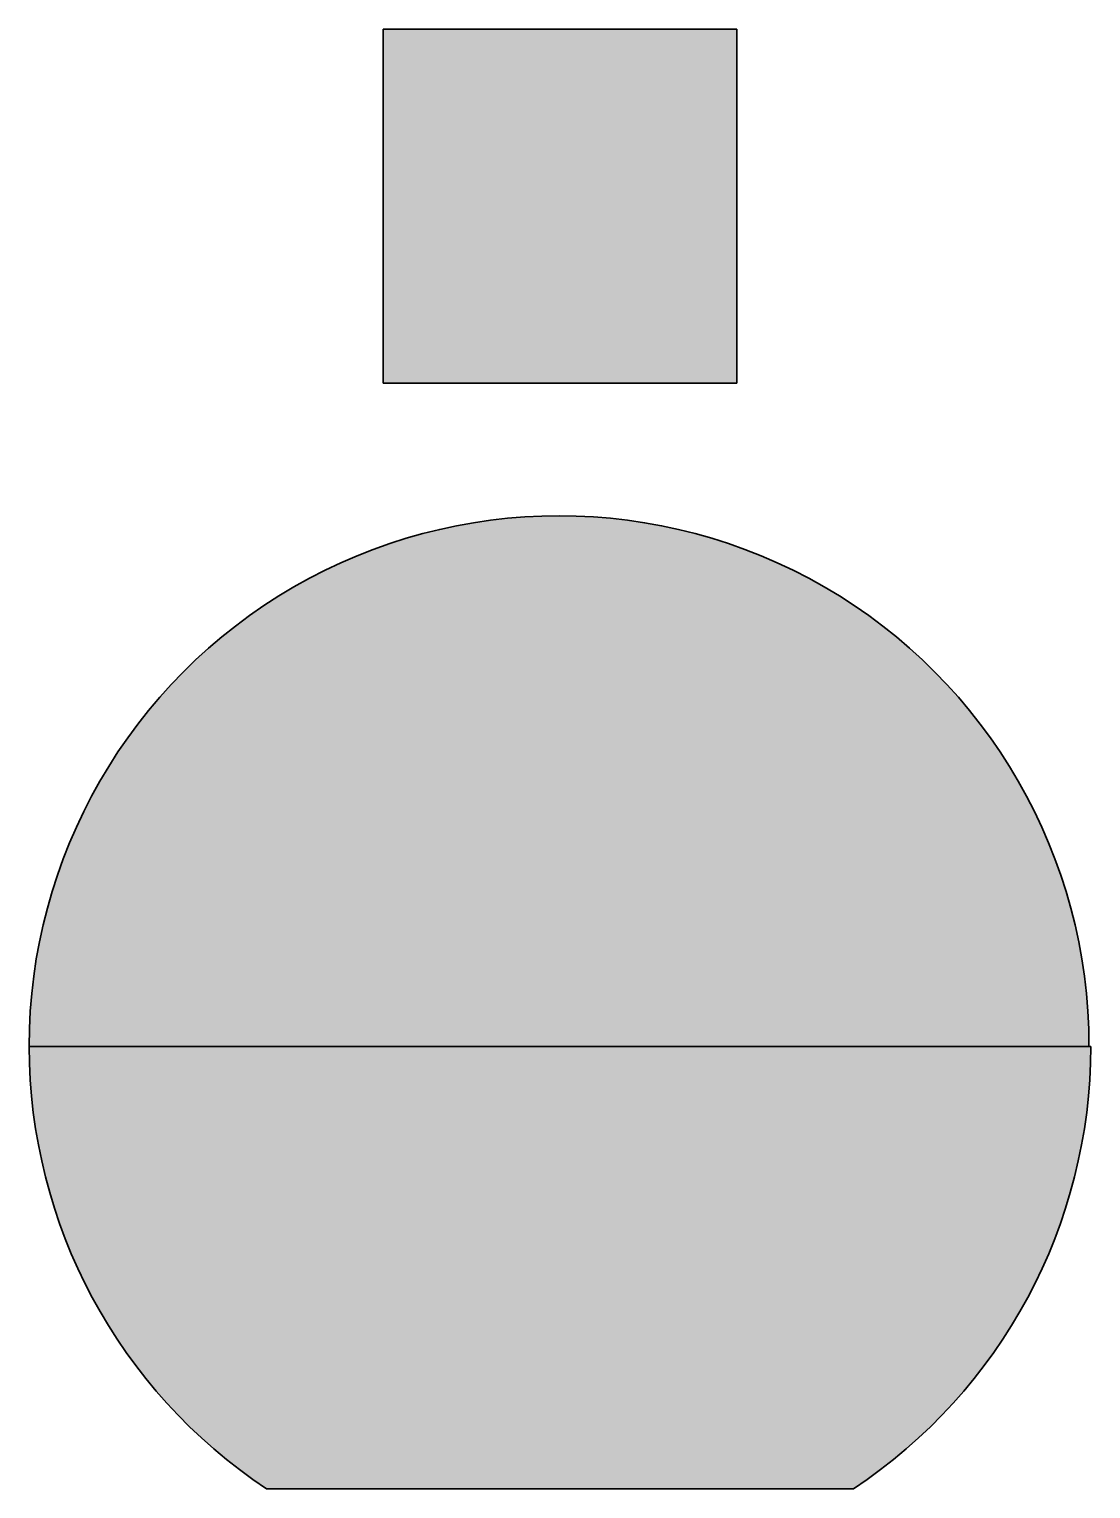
# Model space of a CAD drawing. Header units: metres. Extents: x -2.4 to 2.4, y 0 to 6.6.
import ezdxf

# ---------------------------------------------------------------- set-up
doc = ezdxf.new("R2010")
doc.units = ezdxf.units.M

msp = doc.modelspace()

# ---------------------------------------------------------------- hatches: boundary and pattern name
at = {"linetype": 'Continuous', "lineweight": 35, "true_color": 0xbb1e10}
h = msp.add_hatch(color=22, dxfattribs=at)
h.dxf.hatch_style = 1
h.paths.add_polyline_path([(-0.8, 6.6), (-0.8, 5), (0.8, 5), (0.8, 6.6)])
h = msp.add_hatch(color=22, dxfattribs=at)
h.dxf.hatch_style = 1
h.paths.add_polyline_path([(2.3917, 2, 1.001747), (-2.4, 2)])
at = {"linetype": 'Continuous', "lineweight": 35, "true_color": 0x237f52}
h = msp.add_hatch(color=107, dxfattribs=at)
h.dxf.hatch_style = 1
h.paths.add_polyline_path([(2.4, 2), (-2.4, 2, 0.251381), (-1.3266, 0), (1.3266, 0, 0.251381)])

# ---------------------------------------------------------------- linework, layer by layer
at = {"color": 22, "linetype": 'Continuous', "lineweight": 35}
for p, q in [((-0.8, 5), (-0.8, 6.6)), ((-0.8, 6.6), (0.8, 6.6)), ((0.8, 5), (0.8, 6.6)), ((-0.8, 5), (0.8, 5)), ((-2.4, 2), (2.4, 2))]:
    msp.add_line(p, q, dxfattribs=at)
at = {"color": 107, "linetype": 'Continuous', "lineweight": 35, "true_color": 0x237f52}
msp.add_line((-1.3266, 0), (1.3266, 0), dxfattribs=at)
at = {"color": 22, "linetype": 'Continuous', "lineweight": 35}
msp.add_arc((-0.0042, 2.0042), 2.3958, 359.90002, 180.09998, dxfattribs=at)
at = {"color": 107, "linetype": 'Continuous', "lineweight": 35, "true_color": 0x237f52}
for start, end in [(180, 236.44269), (303.55731, 0)]:
    msp.add_arc((0, 2), 2.4, start, end, dxfattribs=at)

doc.saveas('drawing.dxf')
